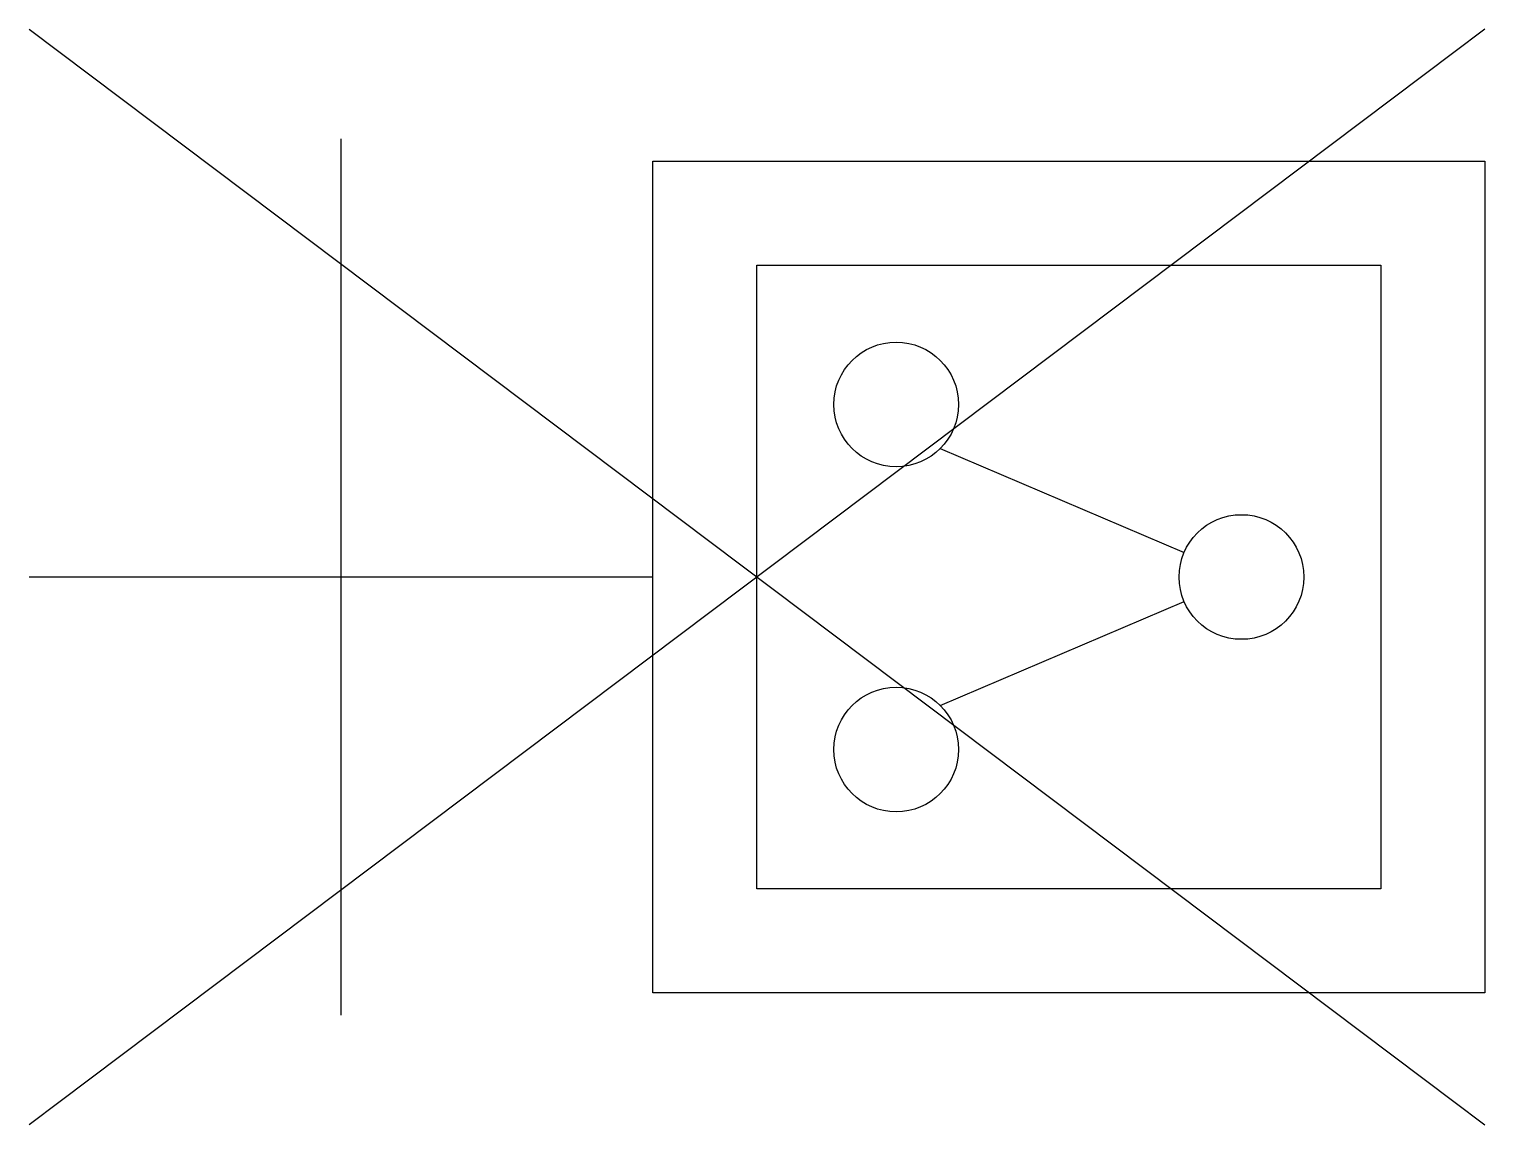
# Model space of a CAD drawing. Header units: metres. Extents: x 0 to 7, y -2.64 to 2.64.
import ezdxf

# ---------------------------------------------------------------- set-up
doc = ezdxf.new("R2010")
doc.units = ezdxf.units.M

msp = doc.modelspace()

# ---------------------------------------------------------------- linework, layer by layer
for p, q in [((7.003, 2.637), (0, -2.637)), ((0, 2.637), (7.003, -2.637)), ((1.5, 2.1096), (1.5, -2.1096)), ((4.3831, 0.6184), (5.5561, 0.1178)), ((1.5, 0), (0, 0)), ((3, 0), (1.5, 0)), ((4.3831, -0.6184), (5.5561, -0.1178))]:
    msp.add_line(p, q)
for points in [[(3, 2.0015), (7.003, 2.0015), (7.003, -2.0015), (3, -2.0015)], [(3.5, 1.5015), (6.503, 1.5015), (6.503, -1.5015), (3.5, -1.5015)]]:
    msp.add_lwpolyline(points, close=True)
for centre in [(4.171, 0.8305), (5.832, 0), (4.171, -0.8305)]:
    msp.add_circle(centre, 0.3)

doc.saveas('drawing.dxf')
